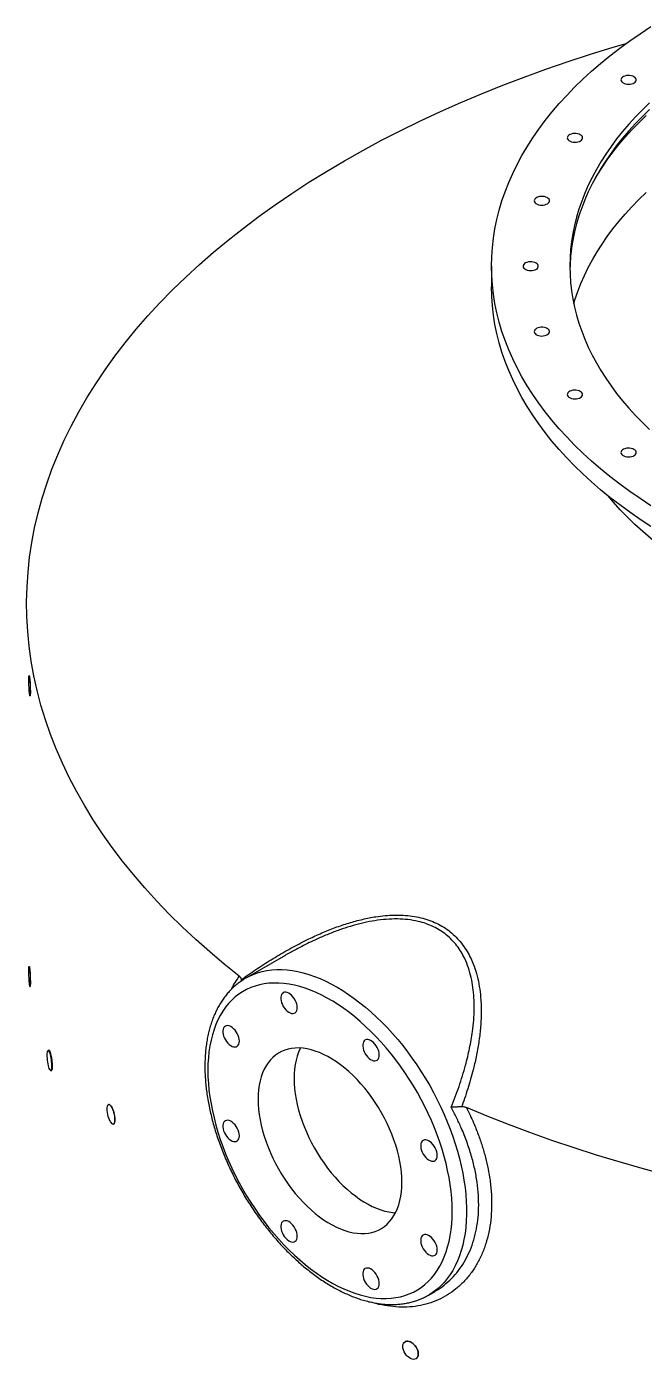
# Model space of a CAD drawing. Header units: millimetres. Extents: x -12403 to 8666, y -15213 to 13435.
# Drawn here: x -7898 to -7272, y -3734 to -2383 of the extents above; entities that cross this region are included whole.
import ezdxf

# ---------------------------------------------------------------- set-up
doc = ezdxf.new("R2010")
doc.units = ezdxf.units.MM

msp = doc.modelspace()

# ---------------------------------------------------------------- linework, layer by layer
at = {"color": 7, "linetype": 'Continuous', "lineweight": 25}
for p, q in [((-7427.12, -2626.01), (-7427.12, -2647.03)), ((-7895.79, -3040.78), (-7895.81, -3040.78)), ((-7894.94, -3061.36), (-7894.92, -3061.36)), ((-7895.79, -3335.14), (-7895.81, -3335.14)), ((-7638.11, -3325.37), (-7676.27, -3347.41)), ((-7680.55, -3350.1), (-7680.62, -3348.76)), ((-7676.27, -3347.41), (-7675.9, -3347.19)), ((-7894.94, -3355.72), (-7894.92, -3355.72)), ((-7875.6, -3420.52), (-7876.56, -3420.73)), ((-7874.06, -3441.08), (-7873.08, -3441.06)), ((-7815.22, -3475.4), (-7815.23, -3475.4)), ((-7810.39, -3495.42), (-7810.37, -3495.42)), ((-7490.89, -3668.54), (-7484.76, -3665)), ((-7490.76, -3668.46), (-7490.89, -3668.54)), ((-7515.05, -3715.89), (-7515.07, -3715.9)), ((-7503.46, -3732.92), (-7503.45, -3732.91))]:
    msp.add_line(p, q, dxfattribs=at)
at = {"color": 7, "linetype": 'Continuous', "lineweight": 25, "flags": 128}
for points in [[(-7265.73, -2868.71), (-7276.58, -2861.57), (-7287.1, -2854.27), (-7297.28, -2846.81), (-7307.12, -2839.2), (-7316.61, -2831.45), (-7325.75, -2823.55), (-7334.53, -2815.52), (-7342.94, -2807.36), (-7350.98, -2799.08), (-7358.63, -2790.67), (-7365.91, -2782.16), (-7372.8, -2773.53), (-7379.29, -2764.81), (-7385.38, -2755.99), (-7391.08, -2747.08), (-7396.36, -2738.09), (-7401.24, -2729.02), (-7405.71, -2719.88), (-7409.76, -2710.68), (-7413.39, -2701.42), (-7416.59, -2692.11), (-7419.38, -2682.75), (-7421.74, -2673.35), (-7423.67, -2663.92), (-7425.18, -2654.47), (-7426.25, -2644.99), (-7426.9, -2635.5), (-7427.12, -2626.01), (-7426.9, -2616.51), (-7426.25, -2607.02), (-7425.18, -2597.55), (-7423.67, -2588.09), (-7421.74, -2578.66), (-7419.38, -2569.27), (-7416.59, -2559.91), (-7413.39, -2550.6), (-7409.76, -2541.33), (-7405.71, -2532.13), (-7401.24, -2522.99), (-7396.36, -2513.92), (-7391.08, -2504.93), (-7385.38, -2496.02), (-7379.29, -2487.2), (-7372.8, -2478.48), (-7365.91, -2469.86), (-7358.63, -2461.34), (-7350.98, -2452.94), (-7342.94, -2444.65), (-7334.53, -2436.49), (-7325.75, -2428.46), (-7316.61, -2420.57), (-7307.12, -2412.81), (-7297.28, -2405.2), (-7287.1, -2397.75), (-7276.58, -2390.45), (-7265.73, -2383.31)], [(-7682.79, -3345.5), (-7698.04, -3333.3), (-7712.78, -3320.89), (-7727.01, -3308.29), (-7740.72, -3295.49), (-7753.9, -3282.51), (-7766.55, -3269.36), (-7778.65, -3256.03), (-7790.19, -3242.54), (-7801.19, -3228.9), (-7811.62, -3215.11), (-7821.48, -3201.18), (-7830.76, -3187.12), (-7839.47, -3172.94), (-7847.59, -3158.65), (-7855.12, -3144.24), (-7862.06, -3129.74), (-7868.4, -3115.14), (-7874.14, -3100.47), (-7879.28, -3085.72), (-7883.8, -3070.9), (-7887.72, -3056.02), (-7891.03, -3041.1), (-7893.72, -3026.14), (-7895.8, -3011.14), (-7897.26, -2996.11), (-7898.11, -2981.08), (-7898.33, -2966.03), (-7897.94, -2950.99), (-7896.94, -2935.95), (-7895.31, -2920.94), (-7893.07, -2905.95), (-7890.21, -2890.99), (-7886.74, -2876.08), (-7882.66, -2861.22), (-7877.97, -2846.42), (-7872.67, -2831.69), (-7866.78, -2817.03), (-7860.28, -2802.46), (-7853.18, -2787.98), (-7845.49, -2773.61), (-7837.21, -2759.34), (-7828.35, -2745.19), (-7818.92, -2731.16), (-7808.9, -2717.27), (-7798.32, -2703.52), (-7787.18, -2689.92), (-7775.49, -2676.47), (-7763.24, -2663.19), (-7750.45, -2650.08), (-7737.13, -2637.15), (-7723.28, -2624.4), (-7708.92, -2611.85), (-7694.04, -2599.5), (-7678.65, -2587.35), (-7662.78, -2575.42), (-7646.41, -2563.71), (-7629.57, -2552.22), (-7612.27, -2540.97), (-7594.51, -2529.96), (-7576.3, -2519.2), (-7557.65, -2508.69), (-7538.58, -2498.43), (-7519.09, -2488.44), (-7499.2, -2478.72), (-7478.91, -2469.27), (-7458.24, -2460.11), (-7437.2, -2451.23), (-7415.8, -2442.64), (-7394.06, -2434.34), (-7371.98, -2426.35), (-7349.58, -2418.66), (-7326.87, -2411.28), (-7303.86, -2404.21), (-7290.71, -2400.35)], [(-7282.79, -2434.06), (-7284.1, -2433.46), (-7285.59, -2433.03), (-7287.21, -2432.8), (-7288.88, -2432.77), (-7290.52, -2432.95), (-7292.06, -2433.33), (-7293.41, -2433.9), (-7294.53, -2434.61), (-7295.35, -2435.45), (-7295.84, -2436.37), (-7295.98, -2437.34), (-7295.75, -2438.29), (-7295.18, -2439.2), (-7294.28, -2440.01), (-7293.1, -2440.69), (-7291.69, -2441.21), (-7290.12, -2441.54), (-7288.46, -2441.67), (-7286.8, -2441.59), (-7285.2, -2441.31), (-7283.75, -2440.84), (-7282.51, -2440.19), (-7281.53, -2439.41), (-7280.87, -2438.52), (-7280.56, -2437.58), (-7280.6, -2436.61), (-7281, -2435.68), (-7281.75, -2434.81), (-7282.79, -2434.06)], [(-7266.91, -2460.41), (-7274.25, -2467.54), (-7281.28, -2474.78), (-7287.97, -2482.13), (-7294.33, -2489.57), (-7300.34, -2497.1), (-7306.02, -2504.73), (-7311.34, -2512.43), (-7316.32, -2520.22), (-7320.94, -2528.07), (-7325.2, -2536), (-7329.1, -2543.98), (-7332.64, -2552.02), (-7335.81, -2560.12), (-7338.61, -2568.25), (-7341.05, -2576.43), (-7343.11, -2584.64), (-7344.8, -2592.88), (-7346.11, -2601.14), (-7347.05, -2609.42), (-7347.62, -2617.71), (-7347.81, -2626.01), (-7347.62, -2634.3), (-7347.05, -2642.59), (-7346.11, -2650.87), (-7344.8, -2659.14), (-7343.11, -2667.37), (-7341.05, -2675.59), (-7338.61, -2683.76), (-7335.81, -2691.9), (-7332.64, -2699.99), (-7329.1, -2708.03), (-7325.2, -2716.02), (-7320.94, -2723.94), (-7316.32, -2731.8), (-7311.34, -2739.58), (-7306.02, -2747.29), (-7300.34, -2754.91), (-7294.33, -2762.45), (-7287.97, -2769.89), (-7281.28, -2777.23), (-7274.25, -2784.47), (-7266.91, -2791.6)], [(-7266.91, -2467.14), (-7274.25, -2474.27), (-7281.28, -2481.51), (-7287.97, -2488.85), (-7294.33, -2496.3), (-7300.34, -2503.83), (-7306.02, -2511.45), (-7311.34, -2519.16), (-7316.32, -2526.94), (-7320.94, -2534.8), (-7325.2, -2542.72), (-7329.1, -2550.71), (-7332.64, -2558.75), (-7335.81, -2566.84), (-7338.61, -2574.98), (-7341.05, -2583.16), (-7343.11, -2591.37), (-7344.8, -2599.61), (-7346.11, -2607.87), (-7347.05, -2616.15), (-7347.62, -2624.44), (-7347.77, -2629.37)], [(-7321.92, -2536.56), (-7320.2, -2533.72), (-7315.19, -2525.88), (-7309.82, -2518.11), (-7304.11, -2510.43), (-7298.04, -2502.84), (-7291.64, -2495.34), (-7284.9, -2487.95), (-7277.82, -2480.65), (-7270.42, -2473.47)], [(-7337.19, -2492.81), (-7338.49, -2492.21), (-7339.99, -2491.78), (-7341.61, -2491.55), (-7343.28, -2491.52), (-7344.92, -2491.7), (-7346.45, -2492.08), (-7347.81, -2492.65), (-7348.93, -2493.36), (-7349.75, -2494.2), (-7350.24, -2495.12), (-7350.37, -2496.09), (-7350.15, -2497.04), (-7349.57, -2497.95), (-7348.67, -2498.76), (-7347.49, -2499.44), (-7346.08, -2499.96), (-7344.52, -2500.29), (-7342.86, -2500.42), (-7341.2, -2500.34), (-7339.6, -2500.06), (-7338.15, -2499.59), (-7336.9, -2498.94), (-7335.93, -2498.16), (-7335.27, -2497.27), (-7334.95, -2496.33), (-7335, -2495.36), (-7335.4, -2494.43), (-7336.14, -2493.56), (-7337.19, -2492.81)], [(-7343.87, -2663.9), (-7342.66, -2660.01), (-7339.84, -2651.81), (-7336.64, -2643.66), (-7333.08, -2635.56), (-7329.15, -2627.51), (-7324.85, -2619.53), (-7320.2, -2611.62), (-7315.19, -2603.77), (-7309.82, -2596.01), (-7304.11, -2588.33), (-7298.04, -2580.74), (-7291.64, -2573.24), (-7284.9, -2565.84), (-7277.82, -2558.55), (-7270.42, -2551.37)], [(-7370.69, -2556.56), (-7371.99, -2555.95), (-7373.49, -2555.53), (-7375.11, -2555.29), (-7376.78, -2555.27), (-7378.42, -2555.45), (-7379.95, -2555.83), (-7381.31, -2556.39), (-7382.42, -2557.11), (-7383.25, -2557.95), (-7383.74, -2558.87), (-7383.87, -2559.83), (-7383.65, -2560.79), (-7383.07, -2561.69), (-7382.17, -2562.51), (-7380.99, -2563.19), (-7379.58, -2563.71), (-7378.01, -2564.04), (-7376.36, -2564.17), (-7374.69, -2564.09), (-7373.1, -2563.81), (-7371.64, -2563.33), (-7370.4, -2562.69), (-7369.42, -2561.91), (-7368.76, -2561.02), (-7368.45, -2560.07), (-7368.5, -2559.11), (-7368.9, -2558.17), (-7369.64, -2557.31), (-7370.69, -2556.56)], [(-7382, -2622.85), (-7383.3, -2622.25), (-7384.8, -2621.82), (-7386.42, -2621.59), (-7388.09, -2621.56), (-7389.73, -2621.74), (-7391.26, -2622.13), (-7392.62, -2622.69), (-7393.73, -2623.41), (-7394.56, -2624.25), (-7395.05, -2625.17), (-7395.18, -2626.13), (-7394.96, -2627.08), (-7394.38, -2627.99), (-7393.48, -2628.8), (-7392.3, -2629.48), (-7390.89, -2630), (-7389.32, -2630.34), (-7387.67, -2630.47), (-7386, -2630.39), (-7384.41, -2630.1), (-7382.95, -2629.63), (-7381.71, -2628.99), (-7380.74, -2628.2), (-7380.08, -2627.32), (-7379.76, -2626.37), (-7379.81, -2625.41), (-7380.21, -2624.47), (-7380.95, -2623.61), (-7382, -2622.85)], [(-7265.73, -2889.73), (-7276.58, -2882.59), (-7287.1, -2875.29), (-7297.28, -2867.84), (-7307.12, -2860.23), (-7316.61, -2852.47), (-7325.75, -2844.58), (-7334.53, -2836.55), (-7342.94, -2828.39), (-7350.98, -2820.1), (-7358.63, -2811.7), (-7365.91, -2803.18), (-7372.8, -2794.56), (-7379.29, -2785.84), (-7385.38, -2777.02), (-7391.08, -2768.11), (-7396.36, -2759.12), (-7401.24, -2750.05), (-7405.71, -2740.91), (-7409.76, -2731.71), (-7413.39, -2722.45), (-7416.59, -2713.13), (-7419.38, -2703.77), (-7421.74, -2694.38), (-7423.67, -2684.95), (-7425.18, -2675.49), (-7426.25, -2666.02), (-7426.9, -2656.53), (-7427.12, -2647.03)], [(-7370.69, -2689.15), (-7371.99, -2688.55), (-7373.49, -2688.12), (-7375.11, -2687.88), (-7376.78, -2687.86), (-7378.42, -2688.04), (-7379.95, -2688.42), (-7381.31, -2688.98), (-7382.42, -2689.7), (-7383.25, -2690.54), (-7383.74, -2691.46), (-7383.87, -2692.42), (-7383.65, -2693.38), (-7383.07, -2694.28), (-7382.17, -2695.1), (-7380.99, -2695.78), (-7379.58, -2696.3), (-7378.01, -2696.63), (-7376.36, -2696.76), (-7374.69, -2696.68), (-7373.1, -2696.4), (-7371.64, -2695.92), (-7370.4, -2695.28), (-7369.42, -2694.5), (-7368.76, -2693.61), (-7368.45, -2692.66), (-7368.5, -2691.7), (-7368.9, -2690.76), (-7369.64, -2689.9), (-7370.69, -2689.15)], [(-7337.19, -2752.9), (-7338.49, -2752.29), (-7339.99, -2751.86), (-7341.61, -2751.63), (-7343.28, -2751.61), (-7344.92, -2751.79), (-7346.45, -2752.17), (-7347.81, -2752.73), (-7348.93, -2753.45), (-7349.75, -2754.29), (-7350.24, -2755.21), (-7350.37, -2756.17), (-7350.15, -2757.13), (-7349.57, -2758.03), (-7348.67, -2758.84), (-7347.49, -2759.53), (-7346.08, -2760.05), (-7344.52, -2760.38), (-7342.86, -2760.51), (-7341.2, -2760.43), (-7339.6, -2760.15), (-7338.15, -2759.67), (-7336.9, -2759.03), (-7335.93, -2758.24), (-7335.27, -2757.36), (-7334.95, -2756.41), (-7335, -2755.45), (-7335.4, -2754.51), (-7336.14, -2753.65), (-7337.19, -2752.9)], [(-7282.79, -2811.65), (-7284.1, -2811.04), (-7285.59, -2810.61), (-7287.21, -2810.38), (-7288.88, -2810.36), (-7290.52, -2810.54), (-7292.06, -2810.92), (-7293.41, -2811.48), (-7294.53, -2812.2), (-7295.35, -2813.04), (-7295.84, -2813.96), (-7295.98, -2814.92), (-7295.75, -2815.88), (-7295.18, -2816.78), (-7294.28, -2817.59), (-7293.1, -2818.28), (-7291.69, -2818.8), (-7290.12, -2819.13), (-7288.46, -2819.26), (-7286.8, -2819.18), (-7285.2, -2818.9), (-7283.75, -2818.42), (-7282.51, -2817.78), (-7281.53, -2816.99), (-7280.87, -2816.11), (-7280.56, -2815.16), (-7280.6, -2814.2), (-7281, -2813.26), (-7281.75, -2812.4), (-7282.79, -2811.65)], [(-7895.37, -3059.48), (-7895.52, -3058.16), (-7895.66, -3056.57), (-7895.79, -3054.77), (-7895.91, -3052.82), (-7896, -3050.81), (-7896.07, -3048.81), (-7896.12, -3046.89), (-7896.13, -3045.14), (-7896.12, -3043.61), (-7896.07, -3042.37), (-7896, -3041.46), (-7895.91, -3040.93), (-7895.79, -3040.78), (-7895.66, -3041.03), (-7895.52, -3041.66), (-7895.37, -3042.66)], [(-7895.37, -3042.66), (-7895.23, -3043.98), (-7895.08, -3045.57), (-7894.95, -3047.37), (-7894.84, -3049.31), (-7894.75, -3051.33), (-7894.68, -3053.33), (-7894.63, -3055.24), (-7894.62, -3057), (-7894.63, -3058.52), (-7894.68, -3059.76), (-7894.75, -3060.67), (-7894.84, -3061.21), (-7894.95, -3061.35), (-7895.08, -3061.11), (-7895.23, -3060.47), (-7895.37, -3059.48)], [(-7895.37, -3353.84), (-7895.52, -3352.52), (-7895.66, -3350.93), (-7895.79, -3349.13), (-7895.91, -3347.18), (-7896, -3345.17), (-7896.07, -3343.17), (-7896.12, -3341.25), (-7896.13, -3339.5), (-7896.12, -3337.97), (-7896.07, -3336.73), (-7896, -3335.83), (-7895.91, -3335.29), (-7895.79, -3335.14), (-7895.66, -3335.39), (-7895.52, -3336.02), (-7895.37, -3337.02)], [(-7895.37, -3337.02), (-7895.23, -3338.34), (-7895.08, -3339.93), (-7894.95, -3341.73), (-7894.84, -3343.68), (-7894.75, -3345.69), (-7894.68, -3347.69), (-7894.63, -3349.61), (-7894.62, -3351.36), (-7894.63, -3352.89), (-7894.68, -3354.13), (-7894.75, -3355.03), (-7894.84, -3355.57), (-7894.95, -3355.72), (-7895.08, -3355.47), (-7895.23, -3354.84), (-7895.37, -3353.84)], [(-7467.05, -3583.65), (-7467.18, -3577.07), (-7467.56, -3570.35), (-7468.2, -3563.52), (-7469.1, -3556.58), (-7470.24, -3549.54), (-7471.64, -3542.43), (-7473.28, -3535.25), (-7475.17, -3528.03), (-7477.3, -3520.77), (-7479.66, -3513.5), (-7482.26, -3506.22), (-7485.07, -3498.96), (-7488.11, -3491.72), (-7491.36, -3484.53), (-7494.82, -3477.39), (-7498.47, -3470.33), (-7502.32, -3463.35), (-7506.35, -3456.47), (-7510.56, -3449.71), (-7514.93, -3443.08), (-7519.46, -3436.59), (-7524.14, -3430.26), (-7528.96, -3424.09), (-7533.9, -3418.11), (-7538.96, -3412.33), (-7544.13, -3406.75), (-7549.4, -3401.39), (-7554.75, -3396.26), (-7560.18, -3391.37), (-7565.67, -3386.73), (-7571.22, -3382.35), (-7576.8, -3378.24), (-7582.41, -3374.41), (-7588.04, -3370.86), (-7593.68, -3367.61), (-7599.31, -3364.66), (-7604.93, -3362.01), (-7610.51, -3359.67), (-7616.05, -3357.65), (-7621.55, -3355.95), (-7626.97, -3354.57), (-7632.33, -3353.52), (-7637.59, -3352.8), (-7642.76, -3352.41), (-7647.83, -3352.35), (-7652.77, -3352.62), (-7657.59, -3353.22), (-7662.26, -3354.15), (-7666.79, -3355.41), (-7671.17, -3356.99), (-7675.37, -3358.9), (-7679.4, -3361.12), (-7683.25, -3363.66), (-7686.91, -3366.5), (-7690.36, -3369.65), (-7693.61, -3373.09), (-7696.65, -3376.82), (-7699.47, -3380.83), (-7702.06, -3385.11), (-7704.43, -3389.65), (-7706.55, -3394.45), (-7708.44, -3399.5), (-7710.09, -3404.78), (-7711.48, -3410.28), (-7712.63, -3415.99), (-7713.52, -3421.9), (-7714.16, -3427.99), (-7714.55, -3434.27), (-7714.68, -3440.7), (-7714.55, -3447.28), (-7714.16, -3454), (-7713.52, -3460.83), (-7712.63, -3467.78), (-7711.48, -3474.81), (-7710.09, -3481.92), (-7708.44, -3489.1), (-7706.55, -3496.32), (-7704.43, -3503.58), (-7702.06, -3510.85), (-7699.47, -3518.13), (-7696.65, -3525.39), (-7693.61, -3532.63), (-7690.36, -3539.82), (-7686.91, -3546.96), (-7683.25, -3554.03), (-7679.4, -3561), (-7675.37, -3567.88), (-7671.17, -3574.64), (-7666.79, -3581.28), (-7662.26, -3587.76), (-7657.59, -3594.1), (-7652.77, -3600.26), (-7647.83, -3606.24), (-7642.76, -3612.02), (-7637.59, -3617.6), (-7632.33, -3622.96), (-7626.97, -3628.09), (-7621.55, -3632.98), (-7616.05, -3637.62), (-7610.51, -3642), (-7604.93, -3646.11), (-7599.31, -3649.94), (-7593.68, -3653.49), (-7588.04, -3656.74), (-7582.41, -3659.7), (-7576.8, -3662.35), (-7571.22, -3664.68), (-7565.67, -3666.7), (-7560.18, -3668.41), (-7554.75, -3669.78), (-7549.4, -3670.83), (-7544.13, -3671.55), (-7538.96, -3671.95), (-7533.9, -3672.01), (-7528.96, -3671.74), (-7524.14, -3671.13), (-7519.46, -3670.2), (-7514.93, -3668.94), (-7510.56, -3667.36), (-7506.35, -3665.45), (-7502.32, -3663.23), (-7498.47, -3660.7), (-7494.82, -3657.85), (-7491.36, -3654.71), (-7488.11, -3651.26), (-7485.07, -3647.54), (-7482.26, -3643.53), (-7479.66, -3639.24), (-7477.3, -3634.7), (-7475.17, -3629.9), (-7473.28, -3624.85), (-7471.64, -3619.58), (-7470.24, -3614.08), (-7469.1, -3608.37), (-7468.2, -3602.46), (-7467.56, -3596.36), (-7467.18, -3590.09), (-7467.05, -3583.65)], [(-7624.02, -3377.26), (-7624.15, -3375.46), (-7624.55, -3373.55), (-7625.2, -3371.62), (-7626.08, -3369.7), (-7627.17, -3367.88), (-7628.42, -3366.2), (-7629.8, -3364.72), (-7631.27, -3363.49), (-7632.77, -3362.55), (-7634.26, -3361.92), (-7635.68, -3361.63), (-7637.01, -3361.69), (-7638.18, -3362.09), (-7639.17, -3362.83), (-7639.94, -3363.87), (-7640.47, -3365.19), (-7640.73, -3366.74), (-7640.73, -3368.48), (-7640.47, -3370.34), (-7639.94, -3372.27), (-7639.17, -3374.2), (-7638.18, -3376.08), (-7637.01, -3377.83), (-7635.68, -3379.42), (-7634.26, -3380.78), (-7632.77, -3381.87), (-7631.27, -3382.66), (-7629.8, -3383.12), (-7628.42, -3383.23), (-7627.17, -3383), (-7626.08, -3382.43), (-7625.2, -3381.54), (-7624.55, -3380.35), (-7624.15, -3378.91), (-7624.02, -3377.26)], [(-7682.75, -3411.18), (-7682.88, -3409.37), (-7683.28, -3407.47), (-7683.93, -3405.53), (-7684.81, -3403.62), (-7685.9, -3401.79), (-7687.15, -3400.12), (-7688.53, -3398.64), (-7690, -3397.41), (-7691.5, -3396.46), (-7692.99, -3395.84), (-7694.41, -3395.55), (-7695.74, -3395.61), (-7696.91, -3396.01), (-7697.9, -3396.75), (-7698.67, -3397.79), (-7699.2, -3399.11), (-7699.46, -3400.66), (-7699.46, -3402.39), (-7699.2, -3404.25), (-7698.67, -3406.18), (-7697.9, -3408.12), (-7696.91, -3409.99), (-7695.74, -3411.75), (-7694.41, -3413.34), (-7692.99, -3414.7), (-7691.5, -3415.79), (-7690, -3416.58), (-7688.53, -3417.03), (-7687.15, -3417.15), (-7685.9, -3416.92), (-7684.81, -3416.35), (-7683.93, -3415.45), (-7683.28, -3414.27), (-7682.88, -3412.83), (-7682.75, -3411.18)], [(-7540.96, -3425.21), (-7541.09, -3423.41), (-7541.49, -3421.5), (-7542.14, -3419.56), (-7543.03, -3417.65), (-7544.11, -3415.83), (-7545.37, -3414.15), (-7546.75, -3412.67), (-7548.21, -3411.44), (-7549.71, -3410.5), (-7551.2, -3409.87), (-7552.63, -3409.58), (-7553.95, -3409.64), (-7555.12, -3410.04), (-7556.11, -3410.78), (-7556.88, -3411.82), (-7557.41, -3413.14), (-7557.68, -3414.69), (-7557.68, -3416.43), (-7557.41, -3418.29), (-7556.88, -3420.21), (-7556.11, -3422.15), (-7555.12, -3424.02), (-7553.95, -3425.78), (-7552.63, -3427.37), (-7551.2, -3428.73), (-7549.71, -3429.82), (-7548.21, -3430.61), (-7546.75, -3431.07), (-7545.37, -3431.18), (-7544.11, -3430.95), (-7543.03, -3430.38), (-7542.14, -3429.49), (-7541.49, -3428.3), (-7541.09, -3426.86), (-7540.96, -3425.21)], [(-7877.41, -3425.12), (-7877.37, -3423.64), (-7877.26, -3422.42), (-7877.07, -3421.51), (-7876.82, -3420.94), (-7876.52, -3420.73), (-7876.17, -3420.88), (-7875.78, -3421.4), (-7875.38, -3422.27), (-7874.98, -3423.44), (-7874.58, -3424.89), (-7874.22, -3426.55), (-7873.89, -3428.37), (-7873.61, -3430.28), (-7873.39, -3432.21), (-7873.24, -3434.1), (-7873.16, -3435.87), (-7873.16, -3437.46), (-7873.24, -3438.82), (-7873.39, -3439.89), (-7873.61, -3440.63), (-7873.89, -3441.02), (-7874.22, -3441.05), (-7874.58, -3440.71), (-7874.98, -3440.02), (-7875.38, -3438.99), (-7875.78, -3437.68), (-7876.17, -3436.12), (-7876.52, -3434.37), (-7876.82, -3432.49), (-7877.07, -3430.56), (-7877.26, -3428.64), (-7877.37, -3426.8), (-7877.41, -3425.12)], [(-7518.03, -3554.22), (-7518.16, -3549.16), (-7518.54, -3543.98), (-7519.18, -3538.68), (-7520.07, -3533.29), (-7521.21, -3527.82), (-7522.59, -3522.3), (-7524.21, -3516.75), (-7526.07, -3511.18), (-7528.15, -3505.61), (-7530.46, -3500.06), (-7532.97, -3494.56), (-7535.69, -3489.12), (-7538.61, -3483.76), (-7541.7, -3478.5), (-7544.97, -3473.36), (-7548.4, -3468.35), (-7551.98, -3463.5), (-7555.7, -3458.82), (-7559.54, -3454.33), (-7563.49, -3450.04), (-7567.54, -3445.97), (-7571.67, -3442.13), (-7575.86, -3438.54), (-7580.11, -3435.2), (-7584.4, -3432.14), (-7588.7, -3429.36), (-7593.02, -3426.86), (-7597.33, -3424.67), (-7601.62, -3422.79), (-7605.86, -3421.22), (-7610.06, -3419.96), (-7614.19, -3419.04), (-7618.24, -3418.44), (-7622.19, -3418.17), (-7626.03, -3418.22), (-7629.74, -3418.61), (-7633.32, -3419.33), (-7636.75, -3420.38), (-7640.02, -3421.74), (-7643.12, -3423.43), (-7646.03, -3425.42), (-7648.75, -3427.72), (-7651.27, -3430.32), (-7653.57, -3433.2), (-7655.66, -3436.37), (-7657.51, -3439.79), (-7659.14, -3443.48), (-7660.52, -3447.4), (-7661.66, -3451.55), (-7662.55, -3455.92), (-7663.18, -3460.48), (-7663.57, -3465.22), (-7663.7, -3470.13), (-7663.57, -3475.19), (-7663.18, -3480.37), (-7662.55, -3485.67), (-7661.66, -3491.06), (-7660.52, -3496.53), (-7659.14, -3502.05), (-7657.51, -3507.6), (-7655.66, -3513.17), (-7653.57, -3518.74), (-7651.27, -3524.29), (-7648.75, -3529.79), (-7646.03, -3535.23), (-7643.12, -3540.59), (-7640.02, -3545.85), (-7636.75, -3550.99), (-7633.32, -3556), (-7629.74, -3560.85), (-7626.03, -3565.53), (-7622.19, -3570.02), (-7618.24, -3574.31), (-7614.19, -3578.38), (-7610.06, -3582.22), (-7605.86, -3585.82), (-7601.62, -3589.15), (-7597.33, -3592.21), (-7593.02, -3595), (-7588.7, -3597.49), (-7584.4, -3599.68), (-7580.11, -3601.57), (-7575.86, -3603.14), (-7571.67, -3604.39), (-7567.54, -3605.32), (-7563.49, -3605.92), (-7559.54, -3606.19), (-7555.7, -3606.13), (-7551.98, -3605.74), (-7548.4, -3605.02), (-7544.97, -3603.98), (-7541.7, -3602.61), (-7538.61, -3600.93), (-7535.69, -3598.93), (-7532.97, -3596.63), (-7530.46, -3594.03), (-7528.15, -3591.15), (-7526.07, -3587.99), (-7524.21, -3584.56), (-7522.59, -3580.87), (-7521.21, -3576.95), (-7520.07, -3572.8), (-7519.18, -3568.44), (-7518.54, -3563.87), (-7518.16, -3559.13), (-7518.03, -3554.22)], [(-7620.83, -3418.22), (-7621.1, -3418.77), (-7622.72, -3422.45), (-7624.1, -3426.38), (-7625.24, -3430.53), (-7626.13, -3434.89), (-7626.77, -3439.46), (-7627.15, -3444.2), (-7627.28, -3449.11), (-7627.15, -3454.16), (-7626.77, -3459.35), (-7626.13, -3464.65), (-7625.24, -3470.04), (-7624.1, -3475.5), (-7622.72, -3481.02), (-7621.1, -3486.58), (-7619.24, -3492.15), (-7617.16, -3497.72), (-7614.85, -3503.27), (-7612.34, -3508.77), (-7609.62, -3514.21), (-7606.7, -3519.57), (-7603.61, -3524.83), (-7600.34, -3529.97), (-7596.91, -3534.98), (-7593.33, -3539.83), (-7589.61, -3544.51), (-7585.77, -3549), (-7581.82, -3553.29), (-7577.77, -3557.36), (-7573.64, -3561.2), (-7569.45, -3564.79), (-7565.2, -3568.13), (-7560.91, -3571.19), (-7556.61, -3573.97), (-7552.29, -3576.47), (-7547.98, -3578.66), (-7543.69, -3580.54), (-7539.45, -3582.11), (-7535.25, -3583.37), (-7531.12, -3584.29), (-7527.07, -3584.89), (-7524.48, -3585.11)], [(-7812.81, -3493.82), (-7813.59, -3492.59), (-7814.33, -3491.08), (-7815.02, -3489.36), (-7815.63, -3487.48), (-7816.12, -3485.52), (-7816.49, -3483.56), (-7816.72, -3481.67), (-7816.79, -3479.93), (-7816.72, -3478.39), (-7816.49, -3477.13), (-7816.12, -3476.18), (-7815.63, -3475.59), (-7815.02, -3475.37), (-7814.33, -3475.54), (-7813.59, -3476.09), (-7812.81, -3477)], [(-7812.81, -3477), (-7812.03, -3478.23), (-7811.29, -3479.74), (-7810.6, -3481.46), (-7809.99, -3483.34), (-7809.5, -3485.3), (-7809.13, -3487.26), (-7808.9, -3489.15), (-7808.83, -3490.89), (-7808.9, -3492.43), (-7809.13, -3493.7), (-7809.5, -3494.64), (-7809.99, -3495.23), (-7810.6, -3495.45), (-7811.29, -3495.28), (-7812.03, -3494.73), (-7812.81, -3493.82)], [(-7250.71, -3546.69), (-7274.34, -3540.34), (-7297.7, -3533.67), (-7320.79, -3526.69), (-7343.58, -3519.39), (-7366.06, -3511.78), (-7388.23, -3503.86), (-7410.06, -3495.65), (-7431.55, -3487.14), (-7452.69, -3478.33)], [(-7682.75, -3507.09), (-7682.88, -3505.28), (-7683.28, -3503.38), (-7683.93, -3501.44), (-7684.81, -3499.53), (-7685.9, -3497.71), (-7687.15, -3496.03), (-7688.53, -3494.55), (-7690, -3493.32), (-7691.5, -3492.37), (-7692.99, -3491.75), (-7694.41, -3491.46), (-7695.74, -3491.52), (-7696.91, -3491.92), (-7697.9, -3492.66), (-7698.67, -3493.7), (-7699.2, -3495.02), (-7699.46, -3496.57), (-7699.46, -3498.3), (-7699.2, -3500.17), (-7698.67, -3502.09), (-7697.9, -3504.03), (-7696.91, -3505.9), (-7695.74, -3507.66), (-7694.41, -3509.25), (-7692.99, -3510.61), (-7691.5, -3511.7), (-7690, -3512.49), (-7688.53, -3512.95), (-7687.15, -3513.06), (-7685.9, -3512.83), (-7684.81, -3512.26), (-7683.93, -3511.36), (-7683.28, -3510.18), (-7682.88, -3508.74), (-7682.75, -3507.09)], [(-7482.23, -3526.93), (-7482.36, -3525.13), (-7482.76, -3523.23), (-7483.41, -3521.29), (-7484.3, -3519.38), (-7485.38, -3517.55), (-7486.63, -3515.87), (-7488.02, -3514.39), (-7489.48, -3513.16), (-7490.98, -3512.22), (-7492.47, -3511.59), (-7493.9, -3511.3), (-7495.22, -3511.36), (-7496.39, -3511.77), (-7497.38, -3512.5), (-7498.15, -3513.55), (-7498.68, -3514.86), (-7498.95, -3516.42), (-7498.95, -3518.15), (-7498.68, -3520.01), (-7498.15, -3521.94), (-7497.38, -3523.87), (-7496.39, -3525.75), (-7495.22, -3527.51), (-7493.9, -3529.09), (-7492.47, -3530.45), (-7490.98, -3531.54), (-7489.48, -3532.33), (-7488.02, -3532.79), (-7486.63, -3532.91), (-7485.38, -3532.68), (-7484.3, -3532.1), (-7483.41, -3531.21), (-7482.76, -3530.02), (-7482.36, -3528.58), (-7482.23, -3526.93)], [(-7624.02, -3608.81), (-7624.15, -3607.01), (-7624.55, -3605.11), (-7625.2, -3603.17), (-7626.08, -3601.26), (-7627.17, -3599.43), (-7628.42, -3597.75), (-7629.8, -3596.27), (-7631.27, -3595.04), (-7632.77, -3594.1), (-7634.26, -3593.47), (-7635.68, -3593.18), (-7637.01, -3593.24), (-7638.18, -3593.65), (-7639.17, -3594.38), (-7639.94, -3595.42), (-7640.47, -3596.74), (-7640.73, -3598.29), (-7640.73, -3600.03), (-7640.47, -3601.89), (-7639.94, -3603.82), (-7639.17, -3605.75), (-7638.18, -3607.63), (-7637.01, -3609.39), (-7635.68, -3610.97), (-7634.26, -3612.33), (-7632.77, -3613.42), (-7631.27, -3614.21), (-7629.8, -3614.67), (-7628.42, -3614.79), (-7627.17, -3614.55), (-7626.08, -3613.98), (-7625.2, -3613.09), (-7624.55, -3611.9), (-7624.15, -3610.46), (-7624.02, -3608.81)], [(-7482.23, -3622.85), (-7482.36, -3621.04), (-7482.76, -3619.14), (-7483.41, -3617.2), (-7484.3, -3615.29), (-7485.38, -3613.46), (-7486.63, -3611.78), (-7488.02, -3610.31), (-7489.48, -3609.07), (-7490.98, -3608.13), (-7492.47, -3607.5), (-7493.9, -3607.22), (-7495.22, -3607.27), (-7496.39, -3607.68), (-7497.38, -3608.41), (-7498.15, -3609.46), (-7498.68, -3610.78), (-7498.95, -3612.33), (-7498.95, -3614.06), (-7498.68, -3615.92), (-7498.15, -3617.85), (-7497.38, -3619.78), (-7496.39, -3621.66), (-7495.22, -3623.42), (-7493.9, -3625), (-7492.47, -3626.36), (-7490.98, -3627.46), (-7489.48, -3628.24), (-7488.02, -3628.7), (-7486.63, -3628.82), (-7485.38, -3628.59), (-7484.3, -3628.01), (-7483.41, -3627.12), (-7482.76, -3625.94), (-7482.36, -3624.49), (-7482.23, -3622.85)], [(-7540.96, -3656.76), (-7541.09, -3654.96), (-7541.49, -3653.05), (-7542.14, -3651.12), (-7543.03, -3649.2), (-7544.11, -3647.38), (-7545.37, -3645.7), (-7546.75, -3644.22), (-7548.21, -3642.99), (-7549.71, -3642.05), (-7551.2, -3641.42), (-7552.63, -3641.13), (-7553.95, -3641.19), (-7555.12, -3641.59), (-7556.11, -3642.33), (-7556.88, -3643.37), (-7557.41, -3644.69), (-7557.68, -3646.24), (-7557.68, -3647.98), (-7557.41, -3649.84), (-7556.88, -3651.77), (-7556.11, -3653.7), (-7555.12, -3655.57), (-7553.95, -3657.33), (-7552.63, -3658.92), (-7551.2, -3660.28), (-7549.71, -3661.37), (-7548.21, -3662.16), (-7546.75, -3662.62), (-7545.37, -3662.73), (-7544.11, -3662.5), (-7543.03, -3661.93), (-7542.14, -3661.04), (-7541.49, -3659.85), (-7541.09, -3658.41), (-7540.96, -3656.76)], [(-7509.27, -3732.82), (-7510.8, -3731.91), (-7512.28, -3730.71), (-7513.63, -3729.27), (-7514.83, -3727.64), (-7515.8, -3725.89), (-7516.53, -3724.08), (-7516.98, -3722.28), (-7517.13, -3720.57), (-7516.98, -3719), (-7516.53, -3717.64), (-7515.8, -3716.54), (-7514.83, -3715.75), (-7513.63, -3715.28), (-7512.28, -3715.17), (-7510.8, -3715.41), (-7509.27, -3716)], [(-7509.27, -3716), (-7507.73, -3716.91), (-7506.26, -3718.11), (-7504.9, -3719.55), (-7503.71, -3721.18), (-7502.73, -3722.93), (-7502, -3724.74), (-7501.56, -3726.54), (-7501.41, -3728.25), (-7501.56, -3729.82), (-7502, -3731.18), (-7502.73, -3732.28), (-7503.71, -3733.07), (-7504.9, -3733.54), (-7506.26, -3733.65), (-7507.73, -3733.41), (-7509.27, -3732.82)]]:
    msp.add_lwpolyline(points, dxfattribs=at)
at = {"color": 8, "linetype": 'Continuous', "lineweight": 25, "flags": 128}
for points in [[(-7199.39, -2947.99), (-7209.74, -2941.86), (-7219.81, -2935.57), (-7229.59, -2929.14), (-7239.07, -2922.55), (-7248.25, -2915.83), (-7257.12, -2908.97), (-7265.68, -2901.98), (-7273.92, -2894.86), (-7281.84, -2887.62), (-7289.42, -2880.26), (-7296.66, -2872.79), (-7303.57, -2865.21), (-7309.42, -2858.39)], [(-7675.9, -3347.19), (-7673.15, -3345.72), (-7668.83, -3343.75), (-7664.34, -3342.1), (-7659.7, -3340.77), (-7654.9, -3339.78), (-7649.96, -3339.11), (-7644.9, -3338.77), (-7639.71, -3338.76), (-7634.42, -3339.08), (-7629.02, -3339.74), (-7623.54, -3340.72), (-7617.98, -3342.03), (-7612.35, -3343.67), (-7606.66, -3345.62), (-7600.93, -3347.9), (-7595.17, -3350.49), (-7589.38, -3353.39), (-7583.58, -3356.58), (-7577.78, -3360.08), (-7571.99, -3363.87), (-7566.23, -3367.93), (-7560.5, -3372.27), (-7554.81, -3376.88), (-7549.18, -3381.75), (-7543.62, -3386.86), (-7538.14, -3392.2), (-7532.74, -3397.78), (-7527.45, -3403.57), (-7522.26, -3409.56), (-7517.2, -3415.75), (-7512.26, -3422.12), (-7507.46, -3428.66), (-7502.82, -3435.35), (-7498.33, -3442.18), (-7494.01, -3449.14), (-7489.86, -3456.22), (-7485.9, -3463.4), (-7482.13, -3470.66), (-7478.55, -3478), (-7475.18, -3485.4), (-7472.03, -3492.84), (-7469.09, -3500.31), (-7466.38, -3507.8), (-7463.9, -3515.29), (-7461.65, -3522.76), (-7459.64, -3530.2), (-7457.87, -3537.6), (-7456.35, -3544.94), (-7455.07, -3552.21), (-7454.05, -3559.4), (-7453.28, -3566.48), (-7452.77, -3573.45), (-7452.51, -3580.28), (-7452.51, -3586.98), (-7452.77, -3593.53), (-7453.28, -3599.9), (-7454.05, -3606.1), (-7455.07, -3612.1), (-7456.35, -3617.9), (-7457.87, -3623.49), (-7459.64, -3628.85), (-7461.65, -3633.97), (-7463.9, -3638.84), (-7466.38, -3643.46), (-7469.09, -3647.82), (-7472.03, -3651.9), (-7475.18, -3655.69), (-7478.55, -3659.2), (-7482.13, -3662.42), (-7485.9, -3665.33), (-7489.86, -3667.93), (-7490.76, -3668.46)]]:
    msp.add_lwpolyline(points, dxfattribs=at)
at = {"color": 7, "linetype": 'Continuous', "lineweight": 25}
for points, knots in [([(-7895.79, -3040.86), (-7895.78, -3040.83), (-7895.71, -3040.65), (-7895.57, -3041.3), (-7895.43, -3042.27), (-7895.37, -3042.66)], [0, 0, 0, 0, 0.0934707, 0.640286, 1, 1, 1, 1]), ([(-7895.37, -3042.66), (-7895.34, -3042.9), (-7895.23, -3043.84), (-7895.03, -3046.02), (-7894.8, -3049.33), (-7894.64, -3052.86), (-7894.56, -3056.17), (-7894.58, -3058.94), (-7894.69, -3060.71), (-7894.82, -3061.49), (-7894.91, -3061.31), (-7894.92, -3061.29)], [0, 0, 0, 0, 0.046141, 0.1797394, 0.3133406, 0.446952, 0.5805582, 0.7141534, 0.8477526, 0.9813558, 1, 1, 1, 1]), ([(-7680.62, -3348.76), (-7680.27, -3348.51), (-7678.59, -3347.32), (-7671.87, -3342.59), (-7660.31, -3334.79), (-7644.68, -3325.02), (-7628.72, -3315.9), (-7613.5, -3308.09), (-7599.08, -3301.5), (-7585.52, -3296.06), (-7571.81, -3291.4), (-7558.03, -3287.66), (-7545.7, -3285.25), (-7534.89, -3283.94), (-7525.6, -3283.42), (-7516.43, -3283.57), (-7507.49, -3284.43), (-7498.86, -3286.04), (-7490.63, -3288.48), (-7482.84, -3291.7), (-7475.56, -3295.69), (-7468.89, -3300.4), (-7462.88, -3305.85), (-7457.54, -3311.91), (-7452.87, -3318.51), (-7448.51, -3326.24), (-7444.69, -3335.17), (-7441.58, -3345.31), (-7439.39, -3355.84), (-7437.95, -3367.59), (-7437.43, -3380.56), (-7437.97, -3394.73), (-7439.5, -3409.04), (-7441.9, -3423.39), (-7445.44, -3439.46), (-7450.36, -3457.18), (-7454.82, -3470.44), (-7457.31, -3477.22), (-7457.44, -3477.6)], [0, 0, 0, 0, 0.0028037, 0.0132975, 0.0529667, 0.0926869, 0.1323858, 0.1720262, 0.2040503, 0.2362036, 0.2683522, 0.300411, 0.3323556, 0.3541812, 0.3761098, 0.3980491, 0.4199311, 0.4417176, 0.4633936, 0.4851651, 0.5069326, 0.5286029, 0.5502354, 0.5719519, 0.5936835, 0.6153366, 0.643028, 0.6708172, 0.69864, 0.7263774, 0.7613824, 0.7964822, 0.8316564, 0.8668348, 0.9019057, 0.9495481, 0.9971963, 1, 1, 1, 1]), ([(-7627.24, -3319.32), (-7627.42, -3319.41), (-7631.1, -3321.29), (-7634.67, -3323.42), (-7638.07, -3325.44)], [0, 0, 0, 0, 0.0474093, 1, 1, 1, 1]), ([(-7895.79, -3335.22), (-7895.78, -3335.19), (-7895.71, -3335.01), (-7895.57, -3335.66), (-7895.43, -3336.63), (-7895.37, -3337.02)], [0, 0, 0, 0, 0.0934459, 0.6402821, 1, 1, 1, 1]), ([(-7895.37, -3337.02), (-7895.34, -3337.26), (-7895.23, -3338.2), (-7895.03, -3340.38), (-7894.8, -3343.69), (-7894.64, -3347.22), (-7894.56, -3350.53), (-7894.58, -3353.3), (-7894.69, -3355.07), (-7894.82, -3355.85), (-7894.91, -3355.67), (-7894.92, -3355.65)], [0, 0, 0, 0, 0.0461407, 0.1797381, 0.3133439, 0.4469465, 0.5805517, 0.7141554, 0.8477537, 0.981356, 1, 1, 1, 1]), ([(-7675.85, -3347.19), (-7676.02, -3347.28), (-7677.59, -3348.11), (-7680.39, -3349.94), (-7684.24, -3352.71), (-7687.89, -3355.77), (-7691.36, -3359.09), (-7694.64, -3362.67), (-7697.73, -3366.5), (-7700.61, -3370.59), (-7703.29, -3374.93), (-7705.75, -3379.51), (-7708, -3384.32), (-7710.02, -3389.35), (-7711.82, -3394.6), (-7713.38, -3400.05), (-7714.71, -3405.7), (-7715.8, -3411.53), (-7716.64, -3417.54), (-7717.25, -3423.7), (-7717.61, -3430), (-7717.73, -3436.44), (-7717.62, -3443), (-7717.26, -3449.67), (-7716.66, -3456.44), (-7715.83, -3463.3), (-7714.76, -3470.22), (-7713.46, -3477.21), (-7711.94, -3484.25), (-7710.19, -3491.32), (-7708.22, -3498.42), (-7706.03, -3505.54), (-7703.64, -3512.66), (-7701.03, -3519.76), (-7698.22, -3526.85), (-7695.21, -3533.9), (-7692.01, -3540.9), (-7688.63, -3547.85), (-7685.06, -3554.73), (-7681.32, -3561.53), (-7677.41, -3568.23), (-7673.34, -3574.83), (-7669.11, -3581.32), (-7664.73, -3587.68), (-7660.22, -3593.9), (-7655.57, -3599.98), (-7650.79, -3605.89), (-7645.9, -3611.64), (-7640.9, -3617.21), (-7635.8, -3622.59), (-7630.6, -3627.77), (-7625.32, -3632.75), (-7619.96, -3637.51), (-7614.54, -3642.05), (-7609.05, -3646.35), (-7603.52, -3650.41), (-7597.94, -3654.23), (-7592.32, -3657.78), (-7586.69, -3661.08), (-7581.03, -3664.1), (-7575.38, -3666.84), (-7569.72, -3669.3), (-7564.08, -3671.47), (-7558.47, -3673.34), (-7552.89, -3674.92), (-7547.36, -3676.18), (-7541.89, -3677.14), (-7536.49, -3677.79), (-7531.18, -3678.12), (-7525.96, -3678.14), (-7520.85, -3677.85), (-7515.85, -3677.25), (-7510.99, -3676.35), (-7506.26, -3675.14), (-7501.68, -3673.64), (-7497.26, -3671.83), (-7493.61, -3670.1), (-7491.51, -3668.86), (-7490.76, -3668.42)], [0, 0, 0, 0, 0.0015819, 0.014421, 0.0272575, 0.0401063, 0.0529841, 0.0659056, 0.0788834, 0.0919261, 0.1050391, 0.118224, 0.1314788, 0.1447995, 0.1581787, 0.1716089, 0.1850806, 0.1985853, 0.2121154, 0.2256626, 0.2392212, 0.2527856, 0.2663512, 0.2799146, 0.2934737, 0.3070267, 0.3205729, 0.3341119, 0.3476431, 0.3611668, 0.3746831, 0.3881927, 0.4016958, 0.4151936, 0.4286862, 0.4421749, 0.4556598, 0.4691419, 0.4826223, 0.4961013, 0.5095802, 0.5230592, 0.5365392, 0.5500212, 0.5635057, 0.5769936, 0.5904855, 0.6039827, 0.6174854, 0.6309946, 0.6445111, 0.6580354, 0.671568, 0.6851094, 0.6986599, 0.7122196, 0.7257881, 0.7393648, 0.7529488, 0.7665382, 0.7801308, 0.7937218, 0.8073068, 0.8208798, 0.8344339, 0.847961, 0.8614523, 0.874898, 0.8882892, 0.9016171, 0.9148749, 0.9280586, 0.941167, 0.9542028, 0.9671727, 0.9800869, 0.9929594, 1, 1, 1, 1]), ([(-7682.79, -3345.5), (-7682.15, -3346.09), (-7681.16, -3347.01), (-7680.76, -3348.31), (-7680.62, -3348.76)], [0, 0, 0, 0, 0.6481322, 1, 1, 1, 1]), ([(-7872.67, -3440.74), (-7872.52, -3440.34), (-7872.23, -3439.54), (-7872.08, -3437.06), (-7872.18, -3433.96), (-7872.52, -3430.47), (-7873.07, -3427.03), (-7873.75, -3424), (-7874.48, -3421.78), (-7875.13, -3420.55), (-7875.45, -3420.62), (-7875.58, -3420.65)], [0, 0, 0, 0, 0.1151937, 0.2303877, 0.3455539, 0.46071, 0.5758982, 0.6911409, 0.8064267, 0.9217341, 1, 1, 1, 1]), ([(-7873.08, -3441), (-7873.05, -3441.02), (-7872.89, -3441.15), (-7872.77, -3440.92), (-7872.67, -3440.74)], [0, 0, 0, 0, 0.1456323, 1, 1, 1, 1]), ([(-7812.81, -3477), (-7812.82, -3476.98), (-7813.28, -3476.35), (-7814.17, -3475.42), (-7814.87, -3475.44), (-7815.21, -3475.44)], [0, 0, 0, 0, 0.0164434, 0.5320208, 1, 1, 1, 1]), ([(-7810.4, -3495.28), (-7810.25, -3495.28), (-7809.71, -3495.27), (-7809.11, -3494.08), (-7808.72, -3491.87), (-7808.82, -3488.87), (-7809.36, -3485.49), (-7810.29, -3482.11), (-7811.49, -3479.07), (-7812.38, -3477.68), (-7812.81, -3477)], [0, 0, 0, 0, 0.0548871, 0.1905129, 0.3261406, 0.4617667, 0.5973876, 0.7330125, 0.8686388, 1, 1, 1, 1]), ([(-7457.44, -3477.6), (-7458.68, -3477.73), (-7461.15, -3477.97), (-7464.84, -3478.19), (-7467.04, -3478.25), (-7468.03, -3478.25), (-7468.03, -3478.25)], [0, 0, 0, 0, 0.33692942, 0.67256765, 0.99802106, 1, 1, 1, 1]), ([(-7457.44, -3477.6), (-7456.91, -3477.57), (-7455.82, -3477.51), (-7454.2, -3477.77), (-7453.21, -3478.14), (-7452.69, -3478.33)], [0, 0, 0, 0, 0.31818942, 0.64757129, 1, 1, 1, 1]), ([(-7509.27, -3716), (-7509.3, -3715.99), (-7510.2, -3715.54), (-7511.97, -3715.05), (-7513.95, -3715.13), (-7514.74, -3715.8), (-7514.97, -3716.01)], [0, 0, 0, 0, 0.0129573, 0.4192767, 0.8255861, 1, 1, 1, 1]), ([(-7503.49, -3732.86), (-7502.99, -3732.45), (-7501.94, -3731.56), (-7501.28, -3729.17), (-7501.44, -3726.23), (-7502.5, -3723.07), (-7504.32, -3720.08), (-7506.67, -3717.53), (-7508.41, -3716.5), (-7509.27, -3716)], [0, 0, 0, 0, 0.1289238, 0.2748704, 0.4208155, 0.5667549, 0.7126981, 0.8586445, 1, 1, 1, 1])]:
    msp.add_open_spline(points, degree=3, knots=knots, dxfattribs=at)
at = {"color": 8, "linetype": 'Continuous', "lineweight": 25}
for points, knots in [([(-7468.03, -3478.25), (-7466.64, -3474.73), (-7463.85, -3467.7), (-7460.06, -3457.08), (-7456.58, -3446.4), (-7452.85, -3433.57), (-7449.23, -3418.59), (-7446.58, -3403.31), (-7445.13, -3389.92), (-7444.58, -3378.41), (-7444.81, -3367.35), (-7445.82, -3356.8), (-7447.63, -3346.71), (-7450.38, -3336.89), (-7453.87, -3328.24), (-7457.87, -3320.83), (-7462.16, -3314.51), (-7467.19, -3308.66), (-7472.9, -3303.42), (-7479.19, -3298.92), (-7486.05, -3295.12), (-7493.54, -3292.04), (-7502.16, -3289.55), (-7511.84, -3287.91), (-7522.67, -3287.25), (-7533.91, -3287.66), (-7545.27, -3289.03), (-7556.49, -3291.21), (-7567.52, -3294.05), (-7578.62, -3297.55), (-7589.75, -3301.64), (-7600.89, -3306.29), (-7613.45, -3312.06), (-7622.14, -3316.64), (-7627.24, -3319.32)], [0, 0, 0, 0, 0.0312898, 0.0625789, 0.0939797, 0.1253794, 0.1752743, 0.2251602, 0.2591307, 0.2931237, 0.3270794, 0.3582551, 0.3894251, 0.4213901, 0.4533455, 0.4774143, 0.5014795, 0.5262994, 0.5511159, 0.5750666, 0.5990167, 0.6239064, 0.6487986, 0.6790716, 0.7093536, 0.7409161, 0.7724879, 0.8025322, 0.8326189, 0.8626798, 0.8937584, 0.9248617, 0.9559492, 1, 1, 1, 1]), ([(-7690.25, -3358.09), (-7690.23, -3358.06), (-7689.22, -3355.62), (-7686.8, -3351.32), (-7684.12, -3347.44), (-7682.79, -3345.5)], [0, 0, 0, 0, 0.0056524, 0.5033627, 1, 1, 1, 1]), ([(-7452.69, -3478.33), (-7451.41, -3480.94), (-7448.85, -3486.15), (-7444.79, -3495.27), (-7440.61, -3505.71), (-7436.58, -3517.44), (-7433.21, -3529.15), (-7430.53, -3540.75), (-7428.43, -3553.09), (-7427.14, -3566.08), (-7426.89, -3579.58), (-7427.76, -3592.61), (-7429.74, -3605.01), (-7432.83, -3616.7), (-7436.97, -3627.62), (-7442.09, -3637.74), (-7448.19, -3646.97), (-7455.23, -3655.22), (-7463.13, -3662.45), (-7471.8, -3668.58), (-7481.18, -3673.55), (-7491.21, -3677.28), (-7501.8, -3679.76), (-7512.76, -3680.92), (-7524, -3680.77), (-7535.44, -3679.18), (-7543.37, -3677.58), (-7547.46, -3676.14), (-7547.67, -3676.06)], [0, 0, 0, 0, 0.02359848, 0.04719759, 0.08213703, 0.11719725, 0.15229783, 0.18735633, 0.22229469, 0.26545941, 0.30877826, 0.35209713, 0.3952617, 0.43801956, 0.48092495, 0.52383162, 0.5665908, 0.60963741, 0.65283388, 0.69602965, 0.73907554, 0.78250253, 0.8260069, 0.86943218, 0.91208223, 0.95488556, 0.99768653, 1, 1, 1, 1]), ([(-7484.8, -3664.93), (-7484.38, -3664.72), (-7481, -3663), (-7475.17, -3658.66), (-7467.46, -3651.88), (-7460.66, -3644), (-7454.8, -3635.31), (-7449.85, -3625.8), (-7445.83, -3615.41), (-7442.84, -3604.27), (-7440.92, -3592.58), (-7440.05, -3580.32), (-7440.28, -3567.47), (-7441.62, -3554.2), (-7444.05, -3540.73), (-7447.54, -3527.02), (-7452.11, -3513.07), (-7457.27, -3500.2), (-7462.61, -3488.57), (-7466.22, -3481.7), (-7468.03, -3478.25)], [0, 0, 0, 0, 0.0083147, 0.0674009, 0.1281573, 0.188914, 0.247434, 0.3059542, 0.3661393, 0.4263244, 0.4852928, 0.5442602, 0.6049765, 0.6656936, 0.7254321, 0.785172, 0.8467027, 0.908234, 0.9540228, 1, 1, 1, 1])]:
    msp.add_open_spline(points, degree=3, knots=knots, dxfattribs=at)

doc.saveas('drawing.dxf')
